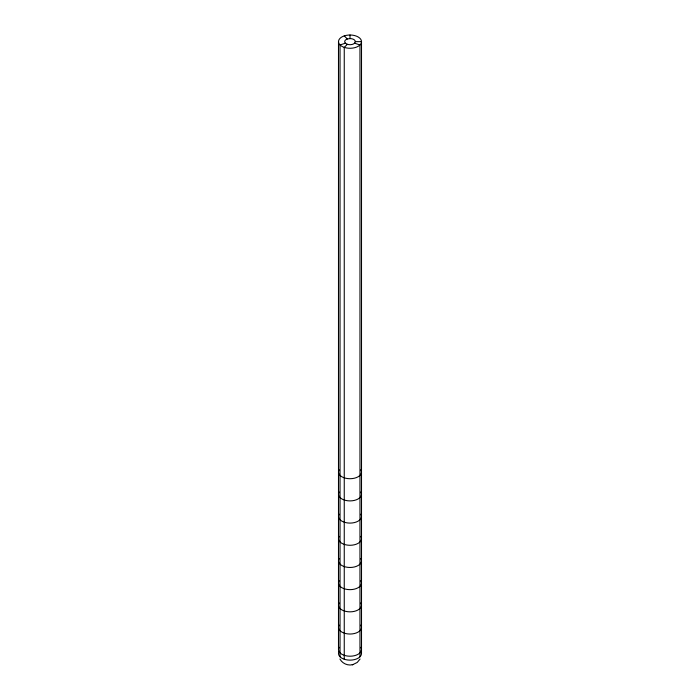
<?xml version="1.0" encoding="UTF-8"?>
<svg xmlns="http://www.w3.org/2000/svg" width="700" height="700" viewBox="0 0 700 700"><rect width="100%" height="100%" fill="white"/><g stroke="black" fill="none" stroke-linecap="round" stroke-linejoin="round"><path stroke-width="1.05" d="M345.406 43.172A5.311 3.062 0 0 1 347.349 38.99L350 38.579A5.311 3.062 0 0 1 355.311 41.641L354.594 43.172A5.311 3.062 0 0 1 347.349 44.292L345.406 43.172L340.034 44.966L340.034 656.819M360.071 659.024L357.219 662.454L352.791 664.641M347.349 44.292L344.251 47.39L344.251 659.251M339.929 659.024C342.248 663.442 347.681 665.901 352.529 664.702M352.257 664.773L353.124 664.562M355.311 41.641L361.506 41.641L361.506 653.494M354.594 43.172L359.966 44.966L359.966 656.819M344.251 35.893A11.506 6.641 0 0 1 361.506 41.641A11.506 6.641 0 0 1 344.251 47.39A11.506 6.641 0 0 1 344.251 35.893L347.349 38.99M350 35L350 38.579M338.494 41.641L338.494 649.574M360.806 469.805A11.506 6.641 0 0 1 350 478.721A11.506 6.641 0 0 1 339.194 469.805M360.806 491.995A11.506 6.641 0 0 1 350 500.903A11.506 6.641 0 0 1 339.194 491.995M360.806 602.928A11.506 6.641 0 0 1 350 611.844A11.506 6.641 0 0 1 339.194 602.928M360.806 580.746A11.506 6.641 0 0 1 350 589.654A11.506 6.641 0 0 1 339.194 580.746M360.806 558.556A11.506 6.641 0 0 1 350 567.472A11.506 6.641 0 0 1 339.194 558.556M360.806 536.366A11.506 6.641 0 0 1 350 545.282A11.506 6.641 0 0 1 339.194 536.366M360.806 647.308A11.506 6.641 0 0 1 350 656.215A11.506 6.641 0 0 1 339.194 647.308M360.806 625.117A11.506 6.641 0 0 1 350 634.034A11.506 6.641 0 0 1 339.194 625.117M360.806 514.185A11.506 6.641 0 0 1 350 523.093A11.506 6.641 0 0 1 339.194 514.185M360.806 651.227A11.506 6.641 0 0 1 350 660.135A11.506 6.641 0 0 1 339.194 651.227"/></g></svg>
